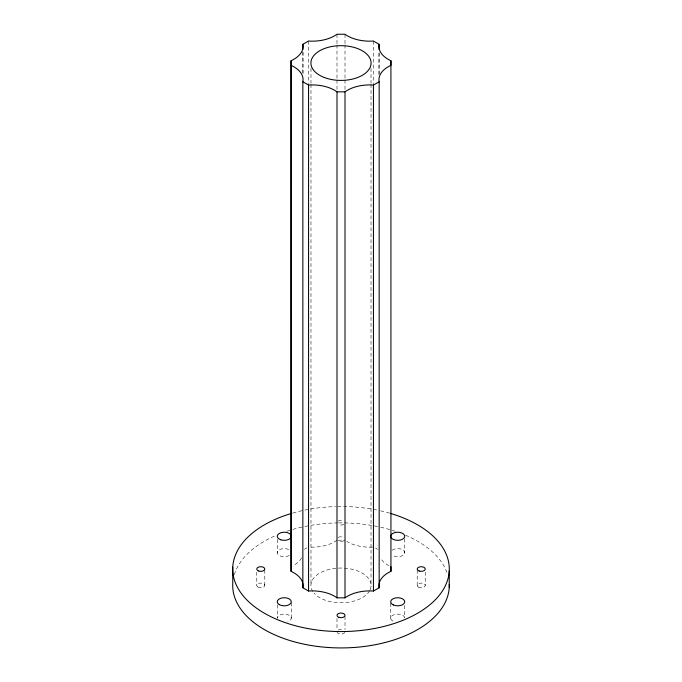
<?xml version="1.0" encoding="UTF-8"?>
<svg xmlns="http://www.w3.org/2000/svg" width="682" height="682" viewBox="0 0 682 682"><rect width="100%" height="100%" fill="white"/><g stroke="black" fill="none" stroke-linecap="round" stroke-linejoin="round"><path stroke-width="0.51" stroke-dasharray="3.41 2.56" d="M304.445 549.3L306.84 547.842M338.05 540.195L345.007 540.229M375.484 548.021L377.675 549.377M425.227 572.104L425.227 585.403M417.205 570.058L417.205 585.403M404.69 538.84L404.69 553.17M404.707 605.446L404.707 617.721A7.016 4.049 0 0 0 393.591 614.883A7.016 4.049 0 0 0 394.878 621.865M390.743 603.238L390.743 618.583M379.141 52.821L379.141 74.125M378.936 53.298L378.936 74.602M373.438 41.048L373.438 83.656M371.025 68.379L371.025 83.281M371.025 84.338L371.025 586.486M345.007 34.245L345.007 43.836M345.007 44.901L345.007 78.984M345.007 80.05L345.007 90.706M345.007 616.366L345.007 629.674M336.993 34.245L336.993 43.827M336.993 44.893L336.993 78.984M336.993 80.05L336.993 90.697M336.993 618.412L336.993 629.674M310.975 68.345L310.975 83.247M310.975 84.304L310.975 584.329M308.562 41.039L308.562 83.656M303.047 52.224L303.047 73.537M302.842 51.747L302.842 73.051M291.299 602.803L291.299 618.156M277.259 539.351L277.259 552.659M277.259 604.849L277.259 618.156A7.016 4.049 0 0 1 287.787 614.644A7.016 4.049 0 0 1 287.787 621.669M264.795 570.058L264.795 585.403M256.773 572.104L256.773 585.403M234.318 574.662A108.293 62.522 0 0 1 276.432 535.208M286.849 531.261A108.293 62.522 0 0 1 291.836 529.692M292.851 529.403A108.293 62.522 0 0 1 303.822 526.683M304.811 526.478A108.293 62.522 0 0 1 308.784 525.711M310.787 525.362A108.293 62.522 0 0 1 337.599 522.915M338.639 522.898A108.293 62.522 0 0 1 377.683 526.581M380.624 527.22A108.293 62.522 0 0 1 390.164 529.692M392.176 530.306A108.293 62.522 0 0 1 395.151 531.261M405.568 535.208A108.293 62.522 0 0 1 447.682 574.653M312.808 591.473A30.085 17.365 0 0 1 339.721 568.055A30.085 17.365 0 0 1 369.976 590.075M369.516 590.936A30.085 17.365 0 0 1 343.063 602.735A30.085 17.365 0 0 1 314.061 593.135M392.141 550.203A7.016 4.049 0 0 1 402.448 549.658A7.016 4.049 0 0 1 402.482 555.634A7.016 4.049 0 0 1 392.167 555.139M289.236 555.523A7.016 4.049 0 0 1 279.313 555.523A7.016 4.049 0 0 1 279.313 549.794A7.016 4.049 0 0 1 289.236 549.794M343.839 540.732A4.007 2.319 0 0 1 338.161 540.732M338.161 537.45A4.007 2.319 0 0 1 343.839 537.45M344.87 632.316A4.007 2.319 0 0 1 341 634.038A4.007 2.319 0 0 1 337.13 632.316M338.161 630.083A4.007 2.319 0 0 1 343.839 630.083M292.851 513.026A108.293 62.522 0 0 1 303.822 510.307M304.811 510.102A108.293 62.522 0 0 1 308.784 509.335M310.787 508.985A108.293 62.522 0 0 1 335.51 506.59M337.599 506.538A108.293 62.522 0 0 1 377.683 510.204M380.624 510.844A108.293 62.522 0 0 1 389.234 513.052M343.839 524.356A4.007 2.319 0 0 1 338.161 524.356M338.161 521.082A4.007 2.319 0 0 1 343.839 521.082M372.543 547.083A31.5 18.192 0 0 1 346.754 541.406M388.893 565.702A31.568 18.226 0 0 1 380.403 557.936M301.58 557.927A31.594 18.244 0 0 1 293.09 565.702M336.993 540.229A31.517 18.192 0 0 1 309.449 547.083M257.941 587.04A4.007 2.319 0 0 0 264.65 586.009A4.007 2.319 0 0 0 259.74 583.17A4.007 2.319 0 0 0 257.941 587.04M418.381 587.04A4.007 2.319 0 0 0 425.091 586.009A4.007 2.319 0 0 0 420.18 583.17A4.007 2.319 0 0 0 418.381 587.04"/><path stroke-width="1.02" d="M291.078 65.361A31.568 18.226 0 0 1 302.859 81.789L308.562 85.045A31.5 18.192 0 0 1 336.993 91.848L345.007 91.848A31.517 18.192 0 0 1 373.438 85.045L379.158 81.797A31.594 18.244 0 0 1 390.939 65.361L390.922 60.732A31.568 18.226 0 0 1 379.141 44.304L373.438 41.048A31.5 18.192 0 0 1 345.007 34.245L336.993 34.245A31.517 18.192 0 0 1 308.562 41.039L302.842 44.296A31.594 18.244 0 0 1 291.061 60.732L291.078 571.346A31.568 18.226 0 0 1 302.859 587.773L308.562 591.03A31.5 18.192 0 0 1 336.993 597.833L345.007 597.833A31.517 18.192 0 0 1 373.438 591.038L379.158 587.782A31.594 18.244 0 0 1 390.939 571.346L390.922 566.716M291.078 571.346L291.061 60.732M449.242 570.996L449.242 587.373M390.922 60.732L390.939 571.346M379.141 44.304L379.141 49.624M379.158 81.797L379.158 587.782M373.438 85.045L373.438 591.038M345.007 91.848L345.007 597.833M336.993 91.848L336.993 597.833M308.562 85.045L308.562 591.03M302.842 44.296L302.842 49.616M302.859 81.789L302.859 587.773M232.758 567.066L232.758 583.442A108.293 62.522 0 0 0 340.148 647.926A108.293 62.522 0 0 0 449.285 584.423M390.164 513.324A108.293 62.522 0 0 1 425.159 608.378A108.293 62.522 0 0 1 256.841 608.378A108.293 62.522 0 0 1 291.836 513.324M324.368 77.518A30.085 17.365 0 0 0 371.025 64.125A30.085 17.365 0 0 0 327.607 47.493A30.085 17.365 0 0 0 324.368 77.518M393.471 539.505A7.016 4.049 0 0 0 404.69 536.794A7.016 4.049 0 0 0 395.014 532.54A7.016 4.049 0 0 0 393.471 539.505M280.762 539.794A7.016 4.049 0 0 0 291.299 536.282A7.016 4.049 0 0 0 280.762 532.77A7.016 4.049 0 0 0 280.762 539.794M279.313 604.644A7.016 4.049 0 0 0 291.052 602.828A7.016 4.049 0 0 0 282.459 597.867A7.016 4.049 0 0 0 279.313 604.644M393.318 604.934A7.016 4.049 0 0 0 404.656 602.411A7.016 4.049 0 0 0 395.202 598.003A7.016 4.049 0 0 0 393.318 604.934M338.997 617.355A4.007 2.319 0 0 0 345.007 615.343A4.007 2.319 0 0 0 338.997 613.34A4.007 2.319 0 0 0 338.997 617.355M258.776 571.039A4.007 2.319 0 0 0 264.795 569.035A4.007 2.319 0 0 0 258.776 567.023A4.007 2.319 0 0 0 258.776 571.039M419.217 571.039A4.007 2.319 0 0 0 425.227 569.035A4.007 2.319 0 0 0 419.217 567.023A4.007 2.319 0 0 0 419.217 571.039"/></g></svg>
